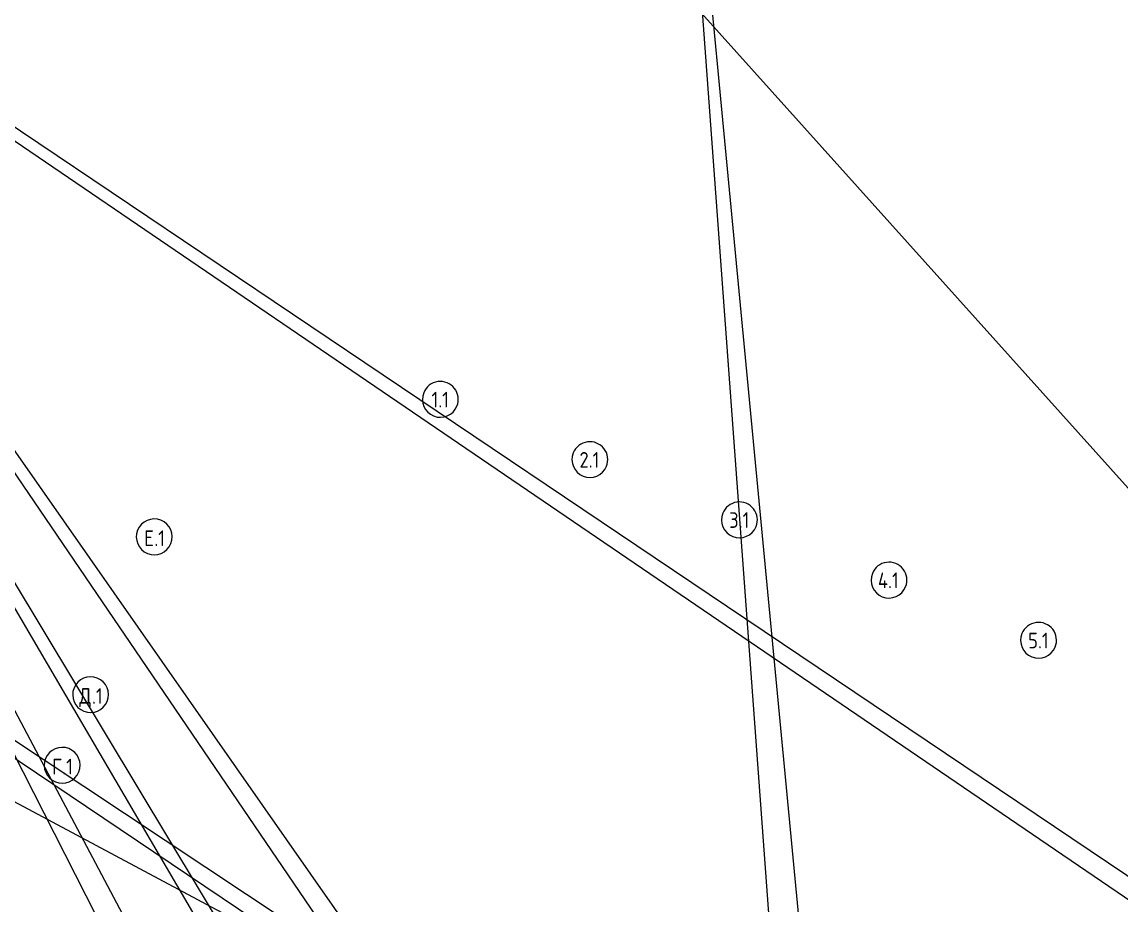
# Model space of a CAD drawing. Header units: millimetres. Extents: x -584918 to 2941280, y 3000189 to 4229862.
# Drawn here: x 165646 to 190182, y 3682435 to 3702161 of the extents above; entities that cross this region are included whole.
import ezdxf

# ---------------------------------------------------------------- set-up
doc = ezdxf.new("R2010")
doc.units = ezdxf.units.MM
for name, color, linetype, lineweight in [('Оси', 7, 'Continuous', 0), ('экспертиза ДУ', 1, 'Continuous', 0), ('экспертиза ДУ пояснения', 6, 'Continuous', 0)]:
    doc.layers.add(name, color=color, linetype=linetype, lineweight=lineweight)
doc.styles.add('GOST Common', font='', dxfattribs={"width": 0.9, "height": 700})
doc.styles.get('GOST Common').set_extended_font_data('GOST Common')

# ---------------------------------------------------------------- blocks, each defined once
blk = doc.blocks.new('Ось сетки - Круг_Ø8 мм-6577-АР Этаж 01')
at = {"layer": 'Оси'}
for start, end in [(360, 180), (180, 360)]:
    blk.add_arc((0, 0), 4, start, end, dxfattribs=at)

msp = doc.modelspace()

# ---------------------------------------------------------------- linework, layer by layer
at = {"layer": 'экспертиза ДУ'}
for points in [[(215439.194, 3663794.928), (150067.279, 3736608.128)], [(211270.319, 3668294.075), (127557.279, 3725348.128)], [(127557.279, 3725348.128), (212170.717, 3668385.589)], [(123417.279, 3714058.128), (203228.719, 3660286.242)], [(204276.326, 3660342.549), (123417.279, 3714058.128)]]:
    msp.add_lwpolyline(points, dxfattribs=at)
at = {"layer": 'экспертиза ДУ пояснения'}
for points in [[(183315.141, 3668688.902), (180111.346, 3712322.484)], [(180111.346, 3712322.484), (184263.031, 3668737.188)], [(185031.26, 3657113.588), (152813.643, 3710722.104)], [(152813.643, 3710722.104), (189847.897, 3656232.574)], [(190835.323, 3656300.188), (152813.643, 3710722.104)], [(134518.895, 3701289.819), (188059.209, 3672669.268)]]:
    msp.add_lwpolyline(points, dxfattribs=at)
at = {"layer": 'экспертиза ДУ пояснения', "elevation": 0}
for points in [[(152813.643, 3710722.104), (177580.647, 3661952.7)], [(178568.883, 3662056.765), (152813.643, 3710722.104)], [(152813.643, 3710722.104), (184197.126, 3657070.823)]]:
    msp.add_lwpolyline(points, dxfattribs=at)

# ---------------------------------------------------------------- block references
at = {"layer": 'Оси'}
for p, xscale, yscale, zscale, rotation in [((174985.056, 3693730.181), 99.99999999999994, 99.99999999999994, 99.99999999999994, 338.0513009164571), ((178324.124, 3692384.587), 99.99999999999994, 99.99999999999994, 99.99999999999994, 338.0513009164571), ((181663.192, 3691038.992), 99.99999999999994, 99.99999999999994, 99.99999999999994, 338.0513009164571), ((168598.364, 3690658.138), 99.99999999999993, 99.99999999999993, 99.99999999999993, 248.0513009164574), ((185002.26, 3689693.397), 99.99999999999994, 99.99999999999994, 99.99999999999994, 338.0513009164571), ((188341.328, 3688347.803), 99.99999999999994, 99.99999999999994, 99.99999999999994, 338.0513009164571), ((167178.014, 3687133.567), 99.99999999999993, 99.99999999999993, 99.99999999999993, 248.0513009164574), ((166542.594, 3685556.784), 99.99999999999993, 99.99999999999993, 99.99999999999993, 248.0513009164574)]:
    msp.add_blockref('Ось сетки - Круг_Ø8 мм-6577-АР Этаж 01', p, dxfattribs=dict(at, xscale=xscale, yscale=yscale, zscale=zscale, rotation=rotation))

# ---------------------------------------------------------------- texts
at = {"layer": 'Оси', "char_height": 350, "attachment_point": 1, "style": 'GOST Common'}
for s, insert, width in [('1.1', (174788.146, 3693900.57), 490.63275), ('2.1', (178091.664, 3692554.975), 577.215), ('3.1', (181433.882, 3691209.381), 569.99981), ('\\fGOST Common|b0|i0|c204|p34|;\\W.9;Е', (168372.646, 3690804.305), 274.17712), ('.1', (168598.865, 3690804.305), 303.03787), ('4.1', (184754.95, 3689863.786), 613.29094), ('5.1', (188108.868, 3688518.192), 577.215), ('\\fGOST Common|b0|i0|c204|p34|;\\W.9;Д', (166922.596, 3687279.733), 346.329), ('.1', (167208.346, 3687279.733), 303.03787), ('\\fGOST Common|b0|i0|c204|p34|;\\W.9;Г', (166316.877, 3685702.951), 274.17712), ('.1', (166543.096, 3685702.951), 303.03787)]:
    msp.add_mtext(s, dxfattribs=dict(at, insert=insert, width=width))

doc.saveas('drawing.dxf')
